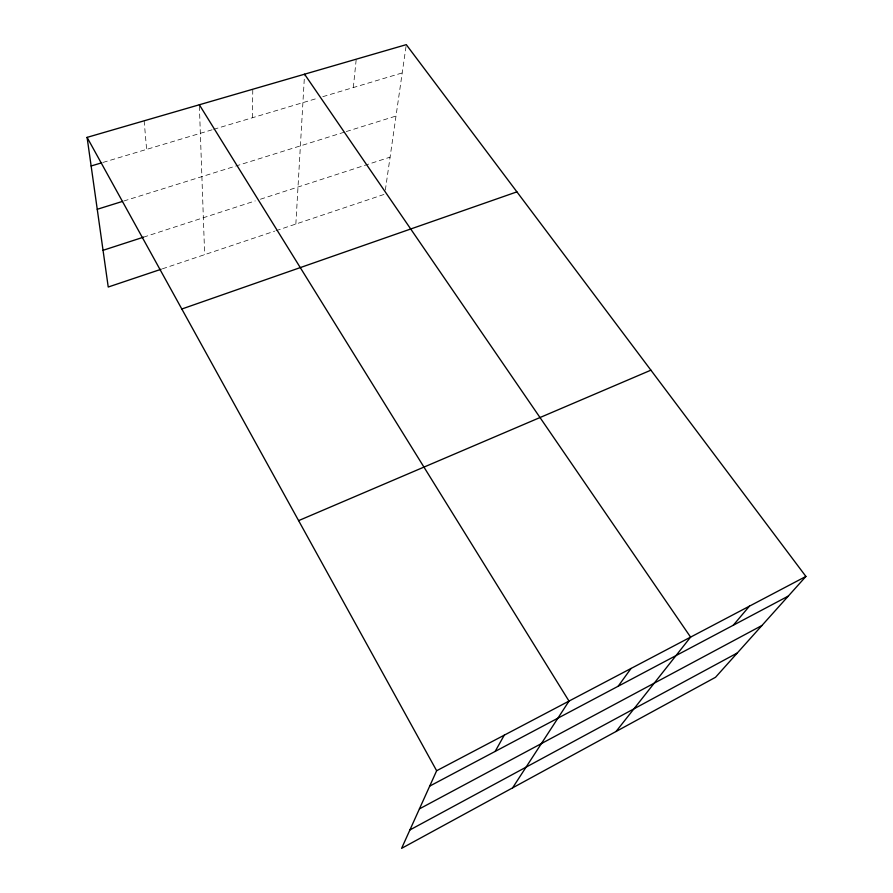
<?xml version="1.0" encoding="UTF-8"?>
<svg xmlns="http://www.w3.org/2000/svg" width="893" height="893" viewBox="0 0 893 893"><rect width="100%" height="100%" fill="white"/><g stroke="black" fill="none" stroke-linecap="round" stroke-linejoin="round"><path stroke-width="0.67" stroke-dasharray="4.46 3.35" d="M252.429 117.731L252.786 89.244M295.851 224.031L304.48 75.559M353.327 87.559L356.229 59.195M385.341 190.075L406.282 44.65M162.414 268.826L274.687 231.142M276.015 230.695L384.749 194.194M143.494 237.181L255.242 200.903M260.421 199.228L390.085 157.146M123.814 201.003L344.977 131.963M346.283 131.55L396.001 116.034M103.019 162.426L212.367 129.719M213.706 129.318L317.495 98.275M322.808 96.678L402.207 72.936M144.141 120.812L146.619 149.388M199.385 106.133L204.664 254.65"/><path stroke-width="1.34" d="M805.91 576.443L436.644 770.737L401.604 848.35L715.527 677.285L805.91 576.443L406.282 44.65L87.09 137.377L108.232 287.021L161.086 269.273M495.146 751.437L504.266 735.162M512.593 787.86L569.008 701.094L199.34 104.771M618.135 686.259L631.061 668.444M616.047 731.49L690.59 637.122L304.558 74.197M733.265 625.245L749.439 606.157M409.909 829.943L737.317 652.973M419.42 808.891L761.952 625.491M429.7 786.108L788.318 596.077M298.608 520.63L650.908 370.171M181.815 309.011L516.913 191.872M103.041 250.308L143.494 237.181M97.248 209.286L122.486 201.416M91.131 165.986L101.69 162.816M87.09 137.377L436.644 770.737"/></g></svg>
